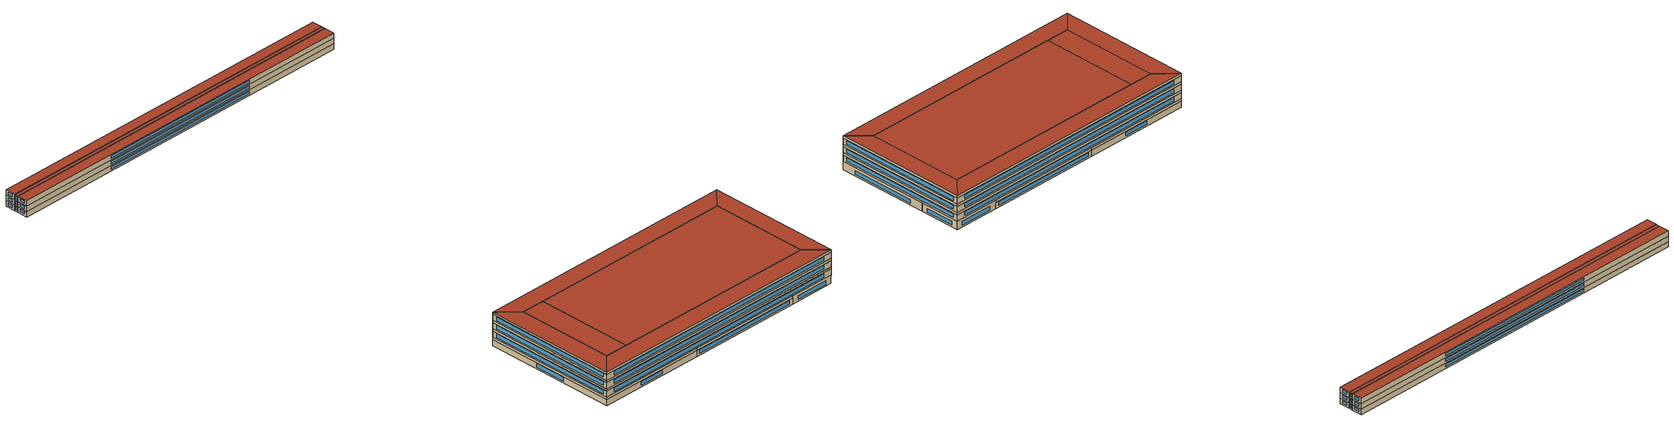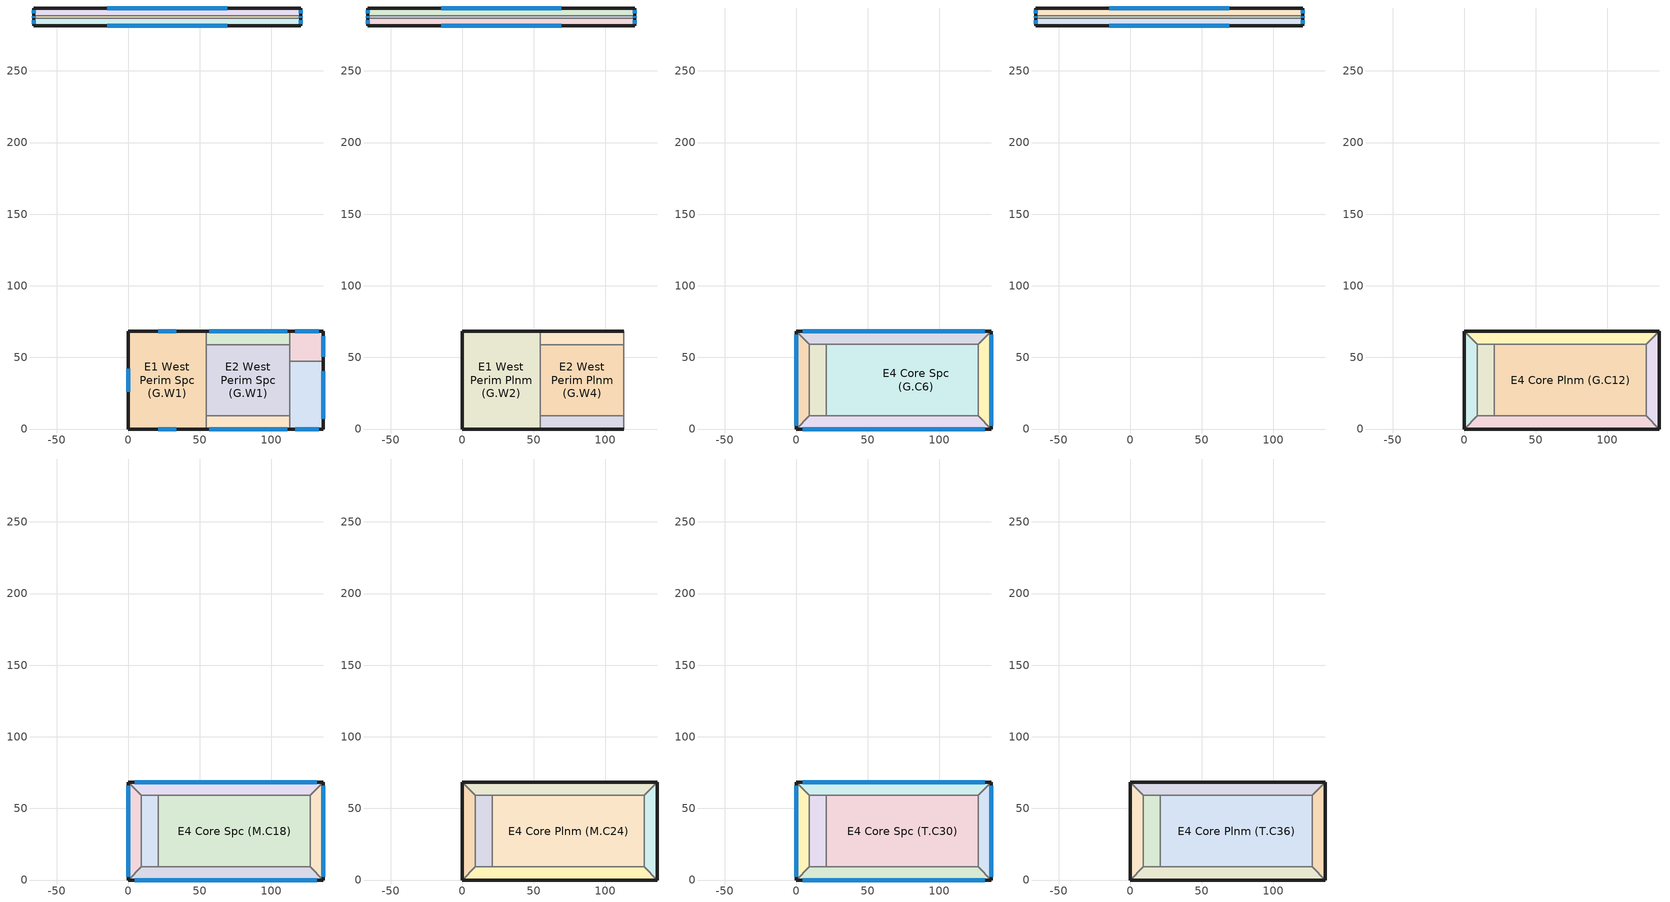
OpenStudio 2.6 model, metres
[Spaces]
E1 West Perim Spc (G.W1)
 floor ground: 54.53,68.15 54.53,0 0,0 0,68.15 z0
 wall outside: 54.53,68.15 0,68.15 0,0 54.53,0 z0:3.05
 wall to E2 North Perim Spc (G.N3): 54.53,58.95 54.53,68.15 z0:3.05
 wall to E2 South Perim Spc (G.S2): 54.53,0 54.53,9.21 z0:3.05
 wall to E2 West Perim Spc (G.W1): 54.53,9.21 54.53,58.95 z0:3.05
 window: 20.9,0 33.63,0 / 33.63,68.15 20.9,68.15 / 0,42.03 0,26.13 z0.91:2.74
E2 West Perim Spc (G.W1)
 floor ground: 112.97,58.95 112.97,9.21 54.53,9.21 54.53,58.95 z0
 wall to E2 South Perim Spc (G.S2): 54.53,9.21 112.97,9.21 z0:3.05
 wall to E3 North Perim Spc (G.N2): 112.97,47.34 112.97,58.95 z0:3.05
 wall to E2 North Perim Spc (G.N3): 112.97,58.95 54.53,58.95 z0:3.05
 wall to E3 South Perim Spc (G.S1): 112.97,9.21 112.97,47.34 z0:3.05
E2 South Perim Spc (G.S2)
 floor ground: 112.97,9.14 112.97,0 54.53,0 54.53,9.14 z0
 wall outside: 54.53,0 112.97,0 z0:3.05
 wall to E3 South Perim Spc (G.S1): 112.97,0 112.97,9.14 z0:4.27
 window: 56.48,0 111.03,0 z0.91:2.74
E2 North Perim Spc (G.N3)
 floor ground: 112.97,68.15 112.97,58.95 54.53,58.95 54.53,68.15 z0
 wall outside: 112.97,68.15 54.53,68.15 z0:3.05
 wall to E3 North Perim Spc (G.N2): 112.97,58.95 112.97,68.15 z0:3.05
 window: 111.03,68.15 56.48,68.15 z0.91:2.74
E3 South Perim Spc (G.S1)
 floor ground: 136.31,47.34 136.31,0 112.97,0 112.97,47.34 z0
 wall outside: 112.97,0 136.31,0 136.31,47.34 z0:4.27
 wall to E3 North Perim Spc (G.N2): 136.31,47.34 112.97,47.34 z0:4.27
 wall to E2 South Perim Plnm (G.S5): 112.97,9.21 112.97,0 z3.05:4.27
 wall to E2 West Perim Plnm (G.W4): 112.97,47.34 112.97,9.21 z3.05:4.27
 window: 116.53,0 133.1,0 / 136.31,7.31 136.31,40.27 z0.91:2.74
E3 North Perim Spc (G.N2)
 floor ground: 136.31,68.15 136.31,47.34 112.97,47.34 112.97,68.15 z0
 wall outside: 136.31,47.34 136.31,68.15 112.97,68.15 z0:4.27
 wall to E2 North Perim Plnm (G.N6): 112.97,68.15 112.97,58.95 z3.05:4.27
 wall to E2 West Perim Plnm (G.W4): 112.97,58.95 112.97,47.34 z3.05:4.27
 window: 133.1,68.15 116.53,68.15 / 136.31,50.42 136.31,64.82 z0.91:2.74
E9 North Perim Spc (G.N1)
 floor ground: 120.59,293.95 120.59,288.66 -66.06,288.66 -66.06,293.95 z0
 wall outside: 120.59,288.66 120.59,293.95 -66.06,293.95 -66.06,288.66 z0:2.74
 wall to E9 Core Spc (G.C3): -66.06,288.66 120.59,288.66 z0:2.74
 window: 69.26,293.95 -14.73,293.95 / -66.06,292.5 -66.06,290.12 / 120.59,290.12 120.59,292.5 z0.91:2.13
E9 Core Spc (G.C3)
 floor ground: 120.59,288.66 120.59,286.8 -66.06,286.8 -66.06,288.66 z0
 wall outside: 120.59,286.8 120.59,288.66 / -66.06,288.66 -66.06,286.8 z0:2.74
 wall to E9 South Perim Spc (G.S2): -66.06,286.8 120.59,286.8 z0:2.74
 window: 120.59,287.31 120.59,288.15 / -66.06,288.15 -66.06,287.31 z0.91:2.13
E9 South Perim Spc (G.S2)
 floor ground: 120.59,286.8 120.59,281.51 -66.06,281.51 -66.06,286.8 z0
 wall outside: -66.06,286.8 -66.06,281.51 120.59,281.51 120.59,286.8 z0:2.74
 window: -14.73,281.51 69.26,281.51 / 120.59,282.97 120.59,285.35 / -66.06,285.35 -66.06,282.97 z0.91:2.13
E1 West Perim Plnm (G.W2)
 floor to E1 West Perim Spc (G.W1): 54.53,68.15 54.53,0 0,0 0,68.15 z3.05
 wall outside: 54.53,68.15 0,68.15 0,0 54.53,0 z3.05:4.27
 wall to E2 North Perim Plnm (G.N6): 54.53,58.95 54.53,68.05 z3.05:4.27
 wall to E2 South Perim Plnm (G.S5): 54.53,0 54.53,9.21 z3.05:4.27
 wall to E2 West Perim Plnm (G.W4): 54.53,9.21 54.53,58.95 z3.05:4.27
E2 West Perim Plnm (G.W4)
 floor to E2 West Perim Spc (G.W1): 112.97,58.95 112.97,9.21 54.53,9.21 54.53,58.95 z3.05
 wall to E2 South Perim Plnm (G.S5): 54.53,9.21 112.97,9.21 z3.05:4.27
 wall to E2 North Perim Plnm (G.N6): 112.97,58.95 54.53,58.95 z3.05:4.27
E2 South Perim Plnm (G.S5)
 floor to E2 South Perim Spc (G.S2): 112.97,9.14 112.97,0 54.53,0 54.53,9.14 z3.05
 wall outside: 54.53,0 112.97,0 z3.05:4.27
E2 North Perim Plnm (G.N6)
 floor to E2 North Perim Spc (G.N3): 112.97,68.15 112.97,58.95 54.53,58.95 54.53,68.15 z3.05
 wall outside: 112.97,68.15 54.53,68.15 z3.05:4.27
E9 North Perim Spc (M.N4)
 floor to E9 North Perim Spc (G.N1): 120.59,293.95 120.59,288.66 -66.06,288.66 -66.06,293.95 z2.74
 wall outside: 120.59,288.66 120.59,293.95 -66.06,293.95 -66.06,288.66 z2.74:5.49
 wall to E9 Core Spc (M.C6): -66.06,288.66 120.59,288.66 z2.74:5.49
 window: 69.26,293.95 -14.73,293.95 / -66.06,292.5 -66.06,290.12 / 120.59,290.12 120.59,292.5 z3.66:4.88
E9 Core Spc (M.C6)
 floor to E9 Core Spc (G.C3): 120.59,288.66 120.59,286.8 -66.06,286.8 -66.06,288.66 z2.74
 wall outside: 120.59,286.8 120.59,288.66 / -66.06,288.66 -66.06,286.8 z2.74:5.49
 wall to E9 South Perim Spc (M.S5): -66.06,286.8 120.59,286.8 z2.74:5.49
 window: 120.59,287.31 120.59,288.15 / -66.06,288.15 -66.06,287.31 z3.66:4.88
E9 South Perim Spc (M.S5)
 floor to E9 South Perim Spc (G.S2): 120.59,286.8 120.59,281.51 -66.06,281.51 -66.06,286.8 z2.74
 wall outside: -66.06,286.8 -66.06,281.51 120.59,281.51 120.59,286.8 z2.74:5.49
 window: -14.73,281.51 69.26,281.51 / 120.59,282.97 120.59,285.35 / -66.06,285.35 -66.06,282.97 z3.66:4.88
E4 South Perim Spc (G.S1)
 floor to E1 West Perim Plnm (G.W2): 54.53,9.14 54.53,0 0,0 9.14,9.14 z4.27
 floor to E2 South Perim Plnm (G.S5): 112.97,9.14 112.97,0 54.53,0 54.53,9.14 z4.27
 floor to E3 South Perim Spc (G.S1): 127.16,9.14 136.31,0 112.97,0 112.97,9.14 z4.27
 wall outside: 0,0 136.31,0 z4.27:7.32
 wall to E4 East Perim Spc (G.E2): 136.31,0 127.16,9.14 z4.27:7.32
 wall to E4 Core Spc (G.C6): 127.16,9.14 20.95,9.14 z4.27:7.32
 wall to E4 Core Spc (G.C5): 20.95,9.14 9.14,9.14 z4.27:7.32
 wall to E4 West Perim Spc (G.W4): 9.14,9.14 0,0 z4.27:7.32
 window: 4.54,0 131.76,0 z5.18:7.01
E4 East Perim Spc (G.E2)
 floor to E3 South Perim Spc (G.S1): 136.31,47.34 136.31,0 127.16,9.14 127.16,47.34 z4.27
 floor to E3 North Perim Spc (G.N2): 136.31,68.15 136.31,47.34 127.16,47.34 127.16,59.01 z4.27
 wall outside: 136.31,0 136.31,68.15 z4.27:7.32
 wall to E4 Core Spc (G.C6): 127.16,59.01 127.16,9.14 z4.27:7.32
 wall to E4 North Perim Spc (G.N3): 136.31,68.15 127.16,59.01 z4.27:7.32
 window: 136.31,2.27 136.31,65.88 z5.18:7.01
E4 Core Spc (G.C6)
 floor to E1 West Perim Plnm (G.W2): 54.53,59.01 54.53,9.14 20.95,9.14 20.95,59.01 z4.27
 floor to E2 West Perim Plnm (G.W4): 112.97,59.01 112.97,9.14 54.53,9.14 54.53,59.01 z4.27
 floor to E3 South Perim Spc (G.S1): 127.16,47.34 127.16,9.14 112.97,9.14 112.97,47.34 z4.27
 floor to E3 North Perim Spc (G.N2): 127.16,59.01 127.16,47.34 112.97,47.34 112.97,59.01 z4.27
 wall to E4 North Perim Spc (G.N3): 127.16,59.01 20.95,59.01 z4.27:7.32
 wall to E4 Core Spc (G.C5): 20.95,59.01 20.95,9.14 z4.27:7.32
E4 Core Spc (G.C5)
 floor to E1 West Perim Plnm (G.W2): 20.95,59.01 20.95,9.14 9.14,9.14 9.14,59.01 z4.27
 wall to E4 North Perim Spc (G.N3): 20.95,59.01 9.14,59.01 z4.27:7.32
 wall to E4 West Perim Spc (G.W4): 9.14,59.01 9.14,9.14 z4.27:7.32
E4 West Perim Spc (G.W4)
 floor to E1 West Perim Plnm (G.W2): 0,68.15 9.14,59.01 9.14,9.14 0,0 z4.27
 wall outside: 0,68.15 0,0 z4.27:7.32
 wall to E4 North Perim Spc (G.N3): 9.14,59.01 0,68.15 z4.27:7.32
 window: 0,65.88 0,2.27 z5.18:7.01
E4 North Perim Spc (G.N3)
 floor to E1 West Perim Plnm (G.W2): 54.53,68.15 54.53,59.01 9.14,59.01 0,68.15 z4.27
 floor to E2 North Perim Plnm (G.N6): 112.97,68.15 112.97,59.01 54.53,59.01 54.53,68.15 z4.27
 floor to E3 North Perim Spc (G.N2): 136.31,68.15 127.16,59.01 112.97,59.01 112.97,68.15 z4.27
 wall outside: 136.31,68.15 0,68.15 z4.27:7.32
 window: 131.76,68.15 4.54,68.15 z5.18:7.01
E9 North Perim Spc (T.N7)
 floor to E9 North Perim Spc (M.N4): 120.59,293.95 120.59,288.66 -66.06,288.66 -66.06,293.95 z5.49
 wall outside: 120.59,288.66 120.59,293.95 -66.06,293.95 -66.06,288.66 z5.49:8.23
 wall to E9 Core Spc (T.C9): -66.06,288.66 120.59,288.66 z5.49:8.23
 window: 69.26,293.95 -14.73,293.95 / -66.06,292.5 -66.06,290.12 / 120.59,290.12 120.59,292.5 z6.4:7.62
 roof outside: 120.59,288.66 120.59,293.95 -66.06,293.95 -66.06,288.66 z8.23
E9 Core Spc (T.C9)
 floor to E9 Core Spc (M.C6): 120.59,288.66 120.59,286.8 -66.06,286.8 -66.06,288.66 z5.49
 wall outside: 120.59,286.8 120.59,288.66 / -66.06,288.66 -66.06,286.8 z5.49:8.23
 wall to E9 South Perim Spc (T.S8): -66.06,286.8 120.59,286.8 z5.49:8.23
 window: 120.59,287.31 120.59,288.15 / -66.06,288.15 -66.06,287.31 z6.4:7.62
 roof outside: 120.59,286.8 120.59,288.66 -66.06,288.66 -66.06,286.8 z8.23
E9 South Perim Spc (T.S8)
 floor to E9 South Perim Spc (M.S5): 120.59,286.8 120.59,281.51 -66.06,281.51 -66.06,286.8 z5.49
 wall outside: -66.06,286.8 -66.06,281.51 120.59,281.51 120.59,286.8 z5.49:8.23
 window: -14.73,281.51 69.26,281.51 / 120.59,282.97 120.59,285.35 / -66.06,285.35 -66.06,282.97 z6.4:7.62
 roof outside: 120.59,281.51 120.59,286.8 -66.06,286.8 -66.06,281.51 z8.23
E4 South Perim Plnm (G.S7)
 floor to E4 South Perim Spc (G.S1): 127.16,9.14 136.31,0 0,0 9.14,9.14 z7.32
 wall outside: 0,0 136.31,0 z7.32:8.53
 wall to E4 East Perim Plnm (G.E8): 136.31,0 127.16,9.14 z7.32:8.53
 wall to E4 Core Plnm (G.C12): 127.16,9.14 20.95,9.14 z7.32:8.53
 wall to E4 Core Plnm (G.C11): 20.95,9.14 9.14,9.14 z7.32:8.53
 wall to E4 West Perim Plnm (G.W10): 9.14,9.14 0,0 z7.32:8.53
E4 East Perim Plnm (G.E8)
 floor to E4 East Perim Spc (G.E2): 136.31,68.15 136.31,0 127.16,9.14 127.16,59.01 z7.32
 wall outside: 136.31,0 136.31,68.15 z7.32:8.53
 wall to E4 Core Plnm (G.C12): 127.16,59.01 127.16,9.14 z7.32:8.53
 wall to E4 North Perim Plnm (G.N9): 136.31,68.15 127.16,59.01 z7.32:8.53
E4 North Perim Plnm (G.N9)
 floor to E4 North Perim Spc (G.N3): 136.31,68.15 127.16,59.01 9.14,59.01 0,68.15 z7.32
 wall outside: 136.31,68.15 0,68.15 z7.32:8.53
 wall to E4 West Perim Plnm (G.W10): 0,68.15 9.14,59.01 z7.32:8.53
 wall to E4 Core Plnm (G.C11): 9.14,59.01 20.95,59.01 z7.32:8.53
 wall to E4 Core Plnm (G.C12): 20.95,59.01 127.16,59.01 z7.32:8.53
E4 West Perim Plnm (G.W10)
 floor to E4 West Perim Spc (G.W4): 0,68.15 9.14,59.01 9.14,9.14 0,0 z7.32
 wall outside: 0,68.15 0,0 z7.32:8.53
 wall to E4 Core Plnm (G.C11): 9.14,9.14 9.14,59.01 z7.32:8.53
E4 Core Plnm (G.C11)
 floor to E4 Core Spc (G.C5): 20.95,59.01 20.95,9.14 9.14,9.14 9.14,59.01 z7.32
 wall to E4 Core Plnm (G.C12): 20.95,9.14 20.95,59.01 z7.32:8.53
E4 Core Plnm (G.C12)
 floor to E4 Core Spc (G.C6): 127.16,59.01 127.16,9.14 20.95,9.14 20.95,59.01 z7.32
E4 South Perim Spc (M.S13)
 floor to E4 South Perim Plnm (G.S7): 127.16,9.14 136.31,0 0,0 9.14,9.14 z8.53
 wall outside: 0,0 136.31,0 z8.53:11.58
 wall to E4 East Perim Spc (M.E14): 136.31,0 127.16,9.14 z8.53:11.58
 wall to E4 Core Spc (M.C18): 127.16,9.14 20.95,9.14 z8.53:11.58
 wall to E4 Core Spc (M.C17): 20.95,9.14 9.14,9.14 z8.53:11.58
 wall to E4 West Perim Spc (M.W16): 9.14,9.14 0,0 z8.53:11.58
 window: 4.54,0 131.76,0 z9.45:11.28
E4 East Perim Spc (M.E14)
 floor to E4 East Perim Plnm (G.E8): 136.31,68.15 136.31,0 127.16,9.14 127.16,59.01 z8.53
 wall outside: 136.31,0 136.31,68.15 z8.53:11.58
 wall to E4 Core Spc (M.C18): 127.16,59.01 127.16,9.14 z8.53:11.58
 wall to E4 North Perim Spc (M.N15): 136.31,68.15 127.16,59.01 z8.53:11.58
 window: 136.31,2.27 136.31,65.88 z9.45:11.28
E4 Core Spc (M.C18)
 floor to E4 Core Plnm (G.C12): 127.16,59.01 127.16,9.14 20.95,9.14 20.95,59.01 z8.53
 wall to E4 North Perim Spc (M.N15): 127.16,59.01 20.95,59.01 z8.53:11.58
 wall to E4 Core Spc (M.C17): 20.95,59.01 20.95,9.14 z8.53:11.58
E4 Core Spc (M.C17)
 floor to E4 Core Plnm (G.C11): 20.95,59.01 20.95,9.14 9.14,9.14 9.14,59.01 z8.53
 wall to E4 North Perim Spc (M.N15): 20.95,59.01 9.14,59.01 z8.53:11.58
 wall to E4 West Perim Spc (M.W16): 9.14,59.01 9.14,9.14 z8.53:11.58
E4 West Perim Spc (M.W16)
 floor to E4 West Perim Plnm (G.W10): 0,68.15 9.14,59.01 9.14,9.14 0,0 z8.53
 wall outside: 0,68.15 0,0 z8.53:11.58
 wall to E4 North Perim Spc (M.N15): 9.14,59.01 0,68.15 z8.53:11.58
 window: 0,65.88 0,2.27 z9.45:11.28
E4 North Perim Spc (M.N15)
 floor to E4 North Perim Plnm (G.N9): 136.31,68.15 127.16,59.01 9.14,59.01 0,68.15 z8.53
 wall outside: 136.31,68.15 0,68.15 z8.53:11.58
 window: 131.76,68.15 4.54,68.15 z9.45:11.28
E4 South Perim Plnm (M.S19)
 floor to E4 South Perim Spc (M.S13): 127.16,9.14 136.31,0 0,0 9.14,9.14 z11.58
 wall outside: 0,0 136.31,0 z11.58:12.8
 wall to E4 East Perim Plnm (M.E20): 136.31,0 127.16,9.14 z11.58:12.8
 wall to E4 Core Plnm (M.C24): 127.16,9.14 20.95,9.14 z11.58:12.8
 wall to E4 Core Plnm (M.C23): 20.95,9.14 9.14,9.14 z11.58:12.8
 wall to E4 West Perim Plnm (M.W22): 9.14,9.14 0,0 z11.58:12.8
E4 East Perim Plnm (M.E20)
 floor to E4 East Perim Spc (M.E14): 136.31,68.15 136.31,0 127.16,9.14 127.16,59.01 z11.58
 wall outside: 136.31,0 136.31,68.15 z11.58:12.8
 wall to E4 Core Plnm (M.C24): 127.16,59.01 127.16,9.14 z11.58:12.8
 wall to E4 North Perim Plnm (M.N21): 136.31,68.15 127.16,59.01 z11.58:12.8
E4 North Perim Plnm (M.N21)
 floor to E4 North Perim Spc (M.N15): 136.31,68.15 127.16,59.01 9.14,59.01 0,68.15 z11.58
 wall outside: 136.31,68.15 0,68.15 z11.58:12.8
 wall to E4 West Perim Plnm (M.W22): 0,68.15 9.14,59.01 z11.58:12.8
 wall to E4 Core Plnm (M.C23): 9.14,59.01 20.95,59.01 z11.58:12.8
 wall to E4 Core Plnm (M.C24): 20.95,59.01 127.16,59.01 z11.58:12.8
E4 West Perim Plnm (M.W22)
 floor to E4 West Perim Spc (M.W16): 0,68.15 9.14,59.01 9.14,9.14 0,0 z11.58
 wall outside: 0,68.15 0,0 z11.58:12.8
 wall to E4 Core Plnm (M.C23): 9.14,9.14 9.14,59.01 z11.58:12.8
E4 Core Plnm (M.C23)
 floor to E4 Core Spc (M.C17): 20.95,59.01 20.95,9.14 9.14,9.14 9.14,59.01 z11.58
 wall to E4 Core Plnm (M.C24): 20.95,9.14 20.95,59.01 z11.58:12.8
E4 Core Plnm (M.C24)
 floor to E4 Core Spc (M.C18): 127.16,59.01 127.16,9.14 20.95,9.14 20.95,59.01 z11.58
E4 South Perim Spc (T.S25)
 floor to E4 South Perim Plnm (M.S19): 127.16,9.14 136.31,0 0,0 9.14,9.14 z12.8
 wall outside: 0,0 136.31,0 z12.8:15.85
 wall to E4 East Perim Spc (T.E26): 136.31,0 127.16,9.14 z12.8:15.85
 wall to E4 Core Spc (T.C30): 127.16,9.14 20.95,9.14 z12.8:15.85
 wall to E4 Core Spc (T.C29): 20.95,9.14 9.14,9.14 z12.8:15.85
 wall to E4 West Perim Spc (T.W28): 9.14,9.14 0,0 z12.8:15.85
 window: 4.54,0 131.76,0 z13.72:15.54
E4 East Perim Spc (T.E26)
 floor to E4 East Perim Plnm (M.E20): 136.31,68.15 136.31,0 127.16,9.14 127.16,59.01 z12.8
 wall outside: 136.31,0 136.31,68.15 z12.8:15.85
 wall to E4 Core Spc (T.C30): 127.16,59.01 127.16,9.14 z12.8:15.85
 wall to E4 North Perim Spc (T.N27): 136.31,68.15 127.16,59.01 z12.8:15.85
 window: 136.31,2.27 136.31,65.88 z13.72:15.54
E4 Core Spc (T.C30)
 floor to E4 Core Plnm (M.C24): 127.16,59.01 127.16,9.14 20.95,9.14 20.95,59.01 z12.8
 wall to E4 North Perim Spc (T.N27): 127.16,59.01 20.95,59.01 z12.8:15.85
 wall to E4 Core Spc (T.C29): 20.95,59.01 20.95,9.14 z12.8:15.85
E4 Core Spc (T.C29)
 floor to E4 Core Plnm (M.C23): 20.95,59.01 20.95,9.14 9.14,9.14 9.14,59.01 z12.8
 wall to E4 North Perim Spc (T.N27): 20.95,59.01 9.14,59.01 z12.8:15.85
 wall to E4 West Perim Spc (T.W28): 9.14,59.01 9.14,9.14 z12.8:15.85
E4 West Perim Spc (T.W28)
 floor to E4 West Perim Plnm (M.W22): 0,68.15 9.14,59.01 9.14,9.14 0,0 z12.8
 wall outside: 0,68.15 0,0 z12.8:15.85
 wall to E4 North Perim Spc (T.N27): 9.14,59.01 0,68.15 z12.8:15.85
 window: 0,65.88 0,2.27 z13.72:15.54
E4 North Perim Spc (T.N27)
 floor to E4 North Perim Plnm (M.N21): 136.31,68.15 127.16,59.01 9.14,59.01 0,68.15 z12.8
 wall outside: 136.31,68.15 0,68.15 z12.8:15.85
 window: 131.76,68.15 4.54,68.15 z13.72:15.54
E4 South Perim Plnm (T.S31)
 floor to E4 South Perim Spc (T.S25): 127.16,9.14 136.31,0 0,0 9.14,9.14 z15.85
 wall outside: 0,0 136.31,0 z15.85:17.07
 wall to E4 East Perim Plnm (T.E32): 136.31,0 127.16,9.14 z15.85:17.07
 wall to E4 Core Plnm (T.C36): 127.16,9.14 20.95,9.14 z15.85:17.07
 wall to E4 Core Plnm (T.C35): 20.95,9.14 9.14,9.14 z15.85:17.07
 wall to E4 West Perim Plnm (T.W34): 9.14,9.14 0,0 z15.85:17.07
 roof outside: 136.31,0 127.16,9.14 9.14,9.14 0,0 z17.07
E4 East Perim Plnm (T.E32)
 floor to E4 East Perim Spc (T.E26): 136.31,68.15 136.31,0 127.16,9.14 127.16,59.01 z15.85
 wall outside: 136.31,0 136.31,68.15 z15.85:17.07
 wall to E4 Core Plnm (T.C36): 127.16,59.01 127.16,9.14 z15.85:17.07
 wall to E4 North Perim Plnm (T.N33): 136.31,68.15 127.16,59.01 z15.85:17.07
 roof outside: 136.31,0 136.31,68.15 127.16,59.01 127.16,9.14 z17.07
E4 North Perim Plnm (T.N33)
 floor to E4 North Perim Spc (T.N27): 136.31,68.15 127.16,59.01 9.14,59.01 0,68.15 z15.85
 wall outside: 136.31,68.15 0,68.15 z15.85:17.07
 wall to E4 West Perim Plnm (T.W34): 0,68.15 9.14,59.01 z15.85:17.07
 wall to E4 Core Plnm (T.C35): 9.14,59.01 20.95,59.01 z15.85:17.07
 wall to E4 Core Plnm (T.C36): 20.95,59.01 127.16,59.01 z15.85:17.07
 roof outside: 127.16,59.01 136.31,68.15 0,68.15 9.14,59.01 z17.07
E4 West Perim Plnm (T.W34)
 floor to E4 West Perim Spc (T.W28): 0,68.15 9.14,59.01 9.14,9.14 0,0 z15.85
 wall outside: 0,68.15 0,0 z15.85:17.07
 wall to E4 Core Plnm (T.C35): 9.14,9.14 9.14,59.01 z15.85:17.07
 roof outside: 0,0 9.14,9.14 9.14,59.01 0,68.15 z17.07
E4 Core Plnm (T.C35)
 floor to E4 Core Spc (T.C29): 20.95,59.01 20.95,9.14 9.14,9.14 9.14,59.01 z15.85
 wall to E4 Core Plnm (T.C36): 20.95,9.14 20.95,59.01 z15.85:17.07
 roof outside: 20.95,9.14 20.95,59.01 9.14,59.01 9.14,9.14 z17.07
E4 Core Plnm (T.C36)
 floor to E4 Core Spc (T.C30): 127.16,59.01 127.16,9.14 20.95,9.14 20.95,59.01 z15.85
 roof outside: 127.16,9.14 127.16,59.01 20.95,59.01 20.95,9.14 z17.07
[Building]
DEER_EUn: Standards Number of Stories=9; Standards Number of Above Ground Stories=9
[Site]
Site 1
[ClimateZones]
Climate Zone Institution Name 2=CEC; Climate Zone Document Name 2=California Climate Zone Descriptions; Climate Zone Document Year 2=1995
[BuildingStory]
E1 Ground Flr; E2 Ground Flr; E3 Ground Flr; E4 Ground Flr; E4 Mid Flr; E4 Top Flr; E9 Ground Flr; E9 Mid Flrs; E9 Top Flr
[Space]
Name | Space Type | Building Story | Thermal Zone | Part of Total Floor Area
E1 West Perim Spc (G.W1) | FacMaint | E1 Ground Flr | E1 West Perim Spc (G.W1) ZN
E1 West Perim Plnm (G.W2) | Plenum | E1 Ground Flr | E1 West Perim Plnm (G.W2) ZN | No
E2 West Perim Spc (G.W1) | Classroom | E2 Ground Flr | E2 West Perim Spc (G.W1) ZN
E2 South Perim Spc (G.S2) | Classroom | E2 Ground Flr | E2 South Perim Spc (G.S2) ZN
E2 North Perim Spc (G.N3) | Classroom | E2 Ground Flr | E2 North Perim Spc (G.N3) ZN
E2 West Perim Plnm (G.W4) | Plenum | E2 Ground Flr | E2 West Perim Plnm (G.W4) ZN | No
E2 South Perim Plnm (G.S5) | Plenum | E2 Ground Flr | E2 South Perim Plnm (G.S5) ZN | No
E2 North Perim Plnm (G.N6) | Plenum | E2 Ground Flr | E2 North Perim Plnm (G.N6) ZN | No
E3 South Perim Spc (G.S1) | Dining | E3 Ground Flr | E3 South Perim Spc (G.S1) ZN
E3 North Perim Spc (G.N2) | Kitchen | E3 Ground Flr | E3 North Perim Spc (G.N2) ZN
E4 South Perim Spc (G.S1) | Classroom | E4 Ground Flr | E4 South Perim Spc (G.S1) ZN
E4 East Perim Spc (G.E2) | Classroom | E4 Ground Flr | E4 East Perim Spc (G.E2) ZN
E4 North Perim Spc (G.N3) | Classroom | E4 Ground Flr | E4 North Perim Spc (G.N3) ZN
E4 West Perim Spc (G.W4) | Classroom | E4 Ground Flr | E4 West Perim Spc (G.W4) ZN
E4 Core Spc (G.C5) | CompRoomClassRm | E4 Ground Flr | E4 Core Spc (G.C5) ZN
E4 Core Spc (G.C6) | OfficeGeneral | E4 Ground Flr | E4 Core Spc (G.C6) ZN
E4 South Perim Plnm (G.S7) | Plenum | E4 Ground Flr | E4 South Perim Plnm (G.S7) ZN | No
E4 East Perim Plnm (G.E8) | Plenum | E4 Ground Flr | E4 East Perim Plnm (G.E8) ZN | No
E4 North Perim Plnm (G.N9) | Plenum | E4 Ground Flr | E4 North Perim Plnm (G.N9) ZN | No
E4 West Perim Plnm (G.W10) | Plenum | E4 Ground Flr | E4 West Perim Plnm (G.W10) ZN | No
E4 Core Plnm (G.C11) | Plenum | E4 Ground Flr | E4 Core Plnm (G.C11) ZN | No
E4 Core Plnm (G.C12) | Plenum | E4 Ground Flr | E4 Core Plnm (G.C12) ZN | No
E4 South Perim Spc (M.S13) | Classroom | E4 Mid Flr | E4 South Perim Spc (M.S13) ZN
E4 East Perim Spc (M.E14) | Classroom | E4 Mid Flr | E4 East Perim Spc (M.E14) ZN
E4 North Perim Spc (M.N15) | Classroom | E4 Mid Flr | E4 North Perim Spc (M.N15) ZN
E4 West Perim Spc (M.W16) | Classroom | E4 Mid Flr | E4 West Perim Spc (M.W16) ZN
E4 Core Spc (M.C17) | CompRoomClassRm | E4 Mid Flr | E4 Core Spc (M.C17) ZN
E4 Core Spc (M.C18) | OfficeGeneral | E4 Mid Flr | E4 Core Spc (M.C18) ZN
E4 South Perim Plnm (M.S19) | Plenum | E4 Mid Flr | E4 South Perim Plnm (M.S19) ZN | No
E4 East Perim Plnm (M.E20) | Plenum | E4 Mid Flr | E4 East Perim Plnm (M.E20) ZN | No
E4 North Perim Plnm (M.N21) | Plenum | E4 Mid Flr | E4 North Perim Plnm (M.N21) ZN | No
E4 West Perim Plnm (M.W22) | Plenum | E4 Mid Flr | E4 West Perim Plnm (M.W22) ZN | No
E4 Core Plnm (M.C23) | Plenum | E4 Mid Flr | E4 Core Plnm (M.C23) ZN | No
E4 Core Plnm (M.C24) | Plenum | E4 Mid Flr | E4 Core Plnm (M.C24) ZN | No
E4 South Perim Spc (T.S25) | Classroom | E4 Top Flr | E4 South Perim Spc (T.S25) ZN
E4 East Perim Spc (T.E26) | Classroom | E4 Top Flr | E4 East Perim Spc (T.E26) ZN
E4 North Perim Spc (T.N27) | Classroom | E4 Top Flr | E4 North Perim Spc (T.N27) ZN
E4 West Perim Spc (T.W28) | Classroom | E4 Top Flr | E4 West Perim Spc (T.W28) ZN
E4 Core Spc (T.C29) | CompRoomClassRm | E4 Top Flr | E4 Core Spc (T.C29) ZN
E4 Core Spc (T.C30) | OfficeGeneral | E4 Top Flr | E4 Core Spc (T.C30) ZN
E4 South Perim Plnm (T.S31) | Plenum | E4 Top Flr | E4 South Perim Plnm (T.S31) ZN | No
E4 East Perim Plnm (T.E32) | Plenum | E4 Top Flr | E4 East Perim Plnm (T.E32) ZN | No
E4 North Perim Plnm (T.N33) | Plenum | E4 Top Flr | E4 North Perim Plnm (T.N33) ZN | No
E4 West Perim Plnm (T.W34) | Plenum | E4 Top Flr | E4 West Perim Plnm (T.W34) ZN | No
E4 Core Plnm (T.C35) | Plenum | E4 Top Flr | E4 Core Plnm (T.C35) ZN | No
E4 Core Plnm (T.C36) | Plenum | E4 Top Flr | E4 Core Plnm (T.C36) ZN | No
E9 North Perim Spc (G.N1) | DormitoryRoom | E9 Ground Flr | E9 North Perim Spc (G.N1) ZN
E9 South Perim Spc (G.S2) | DormitoryRoom | E9 Ground Flr | E9 South Perim Spc (G.S2) ZN
E9 Core Spc (G.C3) | CorridorStairway | E9 Ground Flr | E9 Core Spc (G.C3) ZN
E9 North Perim Spc (M.N4) | DormitoryRoom | E9 Mid Flrs | E9 North Perim Spc (M.N4) ZN
E9 South Perim Spc (M.S5) | DormitoryRoom | E9 Mid Flrs | E9 South Perim Spc (M.S5) ZN
E9 Core Spc (M.C6) | CorridorStairway | E9 Mid Flrs | E9 Core Spc (M.C6) ZN
E9 North Perim Spc (T.N7) | DormitoryRoom | E9 Top Flr | E9 North Perim Spc (T.N7) ZN
E9 South Perim Spc (T.S8) | DormitoryRoom | E9 Top Flr | E9 South Perim Spc (T.S8) ZN
E9 Core Spc (T.C9) | CorridorStairway | E9 Top Flr | E9 Core Spc (T.C9) ZN
[SpaceType] Standards Building Type=EUn
Name | Standards Space Type
Classroom | Classroom
CompRoomClassRm | CompRoomClassRm
CorridorStairway | CorridorStairway
Dining | Dining
DormitoryRoom | DormitoryRoom
Kitchen | Kitchen
OfficeGeneral | OfficeGeneral
FacMaint | FacMaint
Plenum | Plenum
[ThermalZone] Use Ideal Air Loads=No
Name | Multiplier
E9 South Perim Spc (M.S5) ZN; E9 North Perim Spc (M.N4) ZN; E9 Core Spc (M.C6) ZN | 2
E1 West Perim Spc (G.W1) ZN; E1 West Perim Plnm (G.W2) ZN; E2 North Perim Spc (G.N3) ZN; E4 West Perim Spc (T.W28) ZN; E4 South Perim Spc (M.S13) ZN; E2 West Perim Spc (G.W1) ZN; E2 North Perim Plnm (G.N6) ZN; E4 South Perim Plnm (T.S31) ZN; E4 Core Spc (M.C17) ZN; E2 South Perim Spc (G.S2) ZN; E2 West Perim Plnm (G.W4) ZN; E3 South Perim Spc (G.S1) ZN; E4 North Perim Spc (T.N27) ZN; E2 South Perim Plnm (G.S5) ZN; E3 North Perim Spc (G.N2) ZN; E4 South Perim Spc (G.S1) ZN; E4 East Perim Spc (T.E26) ZN; E4 South Perim Spc (T.S25) ZN; E4 East Perim Plnm (G.E8) ZN; E4 East Perim Spc (G.E2) ZN; E4 Core Spc (T.C29) ZN; E4 North Perim Spc (G.N3) ZN; E4 North Perim Spc (M.N15) ZN; E4 West Perim Spc (G.W4) ZN; E4 Core Spc (G.C5) ZN; E4 Core Spc (M.C18) ZN; E4 Core Spc (G.C6) ZN; E4 West Perim Spc (M.W16) ZN; E4 South Perim Plnm (G.S7) ZN; E4 North Perim Plnm (G.N9) ZN; E4 West Perim Plnm (G.W10) ZN; E4 North Perim Plnm (T.N33) ZN; E4 Core Plnm (G.C11) ZN; E4 Core Plnm (G.C12) ZN; E4 East Perim Spc (M.E14) ZN; E4 South Perim Plnm (M.S19) ZN; E9 North Perim Spc (G.N1) ZN; E4 East Perim Plnm (M.E20) ZN; E9 Core Spc (G.C3) ZN; E4 North Perim Plnm (M.N21) ZN; E4 West Perim Plnm (M.W22) ZN; E9 South Perim Spc (G.S2) ZN; E4 Core Plnm (M.C23) ZN; E9 North Perim Spc (T.N7) ZN; E4 Core Plnm (M.C24) ZN; E4 Core Spc (T.C30) ZN; E4 East Perim Plnm (T.E32) ZN; E4 West Perim Plnm (T.W34) ZN; E4 Core Plnm (T.C35) ZN; E4 Core Plnm (T.C36) ZN; E9 South Perim Spc (T.S8) ZN; E9 Core Spc (T.C9) ZN
[Sizing:Zone] Zone Cooling Design Supply Air Temperature Input Method=SupplyAirTemperature; Zone Cooling Design Supply Air Temperature {C}=14; Zone Cooling Design Supply Air Temperature Difference {deltaC}=11.11; Zone Heating Design Supply Air Temperature Input Method=SupplyAirTemperature; Zone Heating Design Supply Air Temperature {C}=40; Zone Heating Design Supply Air Temperature Difference {deltaC}=11.11; Zone Cooling Design Supply Air Humidity Ratio {kg-H2O/kg-air}=0.0085; Zone Heating Design Supply Air Humidity Ratio {kg-H2O/kg-air}=0.008; Cooling Design Air Flow Method=DesignDay; Heating Design Air Flow Method=DesignDay; Account for Dedicated Outdoor Air System=No; Dedicated Outdoor Air System Control Strategy=NeutralSupplyAir; Dedicated Outdoor Air Low Setpoint Temperature for Design {C}=autosize; Dedicated Outdoor Air High Setpoint Temperature for Design {C}=autosize
E9 South Perim Spc (M.S5) ZN; E1 West Perim Spc (G.W1) ZN; E1 West Perim Plnm (G.W2) ZN; E2 North Perim Spc (G.N3) ZN; E4 West Perim Spc (T.W28) ZN; E4 South Perim Spc (M.S13) ZN; E2 West Perim Spc (G.W1) ZN; E2 North Perim Plnm (G.N6) ZN; E4 South Perim Plnm (T.S31) ZN; E4 Core Spc (M.C17) ZN; E2 South Perim Spc (G.S2) ZN; E2 West Perim Plnm (G.W4) ZN; E3 South Perim Spc (G.S1) ZN; E4 North Perim Spc (T.N27) ZN; E2 South Perim Plnm (G.S5) ZN; E3 North Perim Spc (G.N2) ZN; E4 South Perim Spc (G.S1) ZN; E4 East Perim Spc (T.E26) ZN; E4 South Perim Spc (T.S25) ZN; E4 East Perim Plnm (G.E8) ZN; E4 East Perim Spc (G.E2) ZN; E4 Core Spc (T.C29) ZN; E4 North Perim Spc (G.N3) ZN; E4 North Perim Spc (M.N15) ZN; E4 West Perim Spc (G.W4) ZN; E4 Core Spc (G.C5) ZN; E4 Core Spc (M.C18) ZN; E4 Core Spc (G.C6) ZN; E4 West Perim Spc (M.W16) ZN; E4 South Perim Plnm (G.S7) ZN; E4 North Perim Plnm (G.N9) ZN; E4 West Perim Plnm (G.W10) ZN; E4 North Perim Plnm (T.N33) ZN; E4 Core Plnm (G.C11) ZN; E4 Core Plnm (G.C12) ZN; E4 East Perim Spc (M.E14) ZN; E4 South Perim Plnm (M.S19) ZN; E9 North Perim Spc (G.N1) ZN; E4 East Perim Plnm (M.E20) ZN; E9 Core Spc (G.C3) ZN; E4 North Perim Plnm (M.N21) ZN; E4 West Perim Plnm (M.W22) ZN; E9 South Perim Spc (G.S2) ZN; E4 Core Plnm (M.C23) ZN; E9 North Perim Spc (T.N7) ZN; E4 Core Plnm (M.C24) ZN; E4 Core Spc (T.C30) ZN; E4 East Perim Plnm (T.E32) ZN; E4 West Perim Plnm (T.W34) ZN; E4 Core Plnm (T.C35) ZN; E4 Core Plnm (T.C36) ZN; E9 North Perim Spc (M.N4) ZN; E9 South Perim Spc (T.S8) ZN; E9 Core Spc (M.C6) ZN; E9 Core Spc (T.C9) ZN
